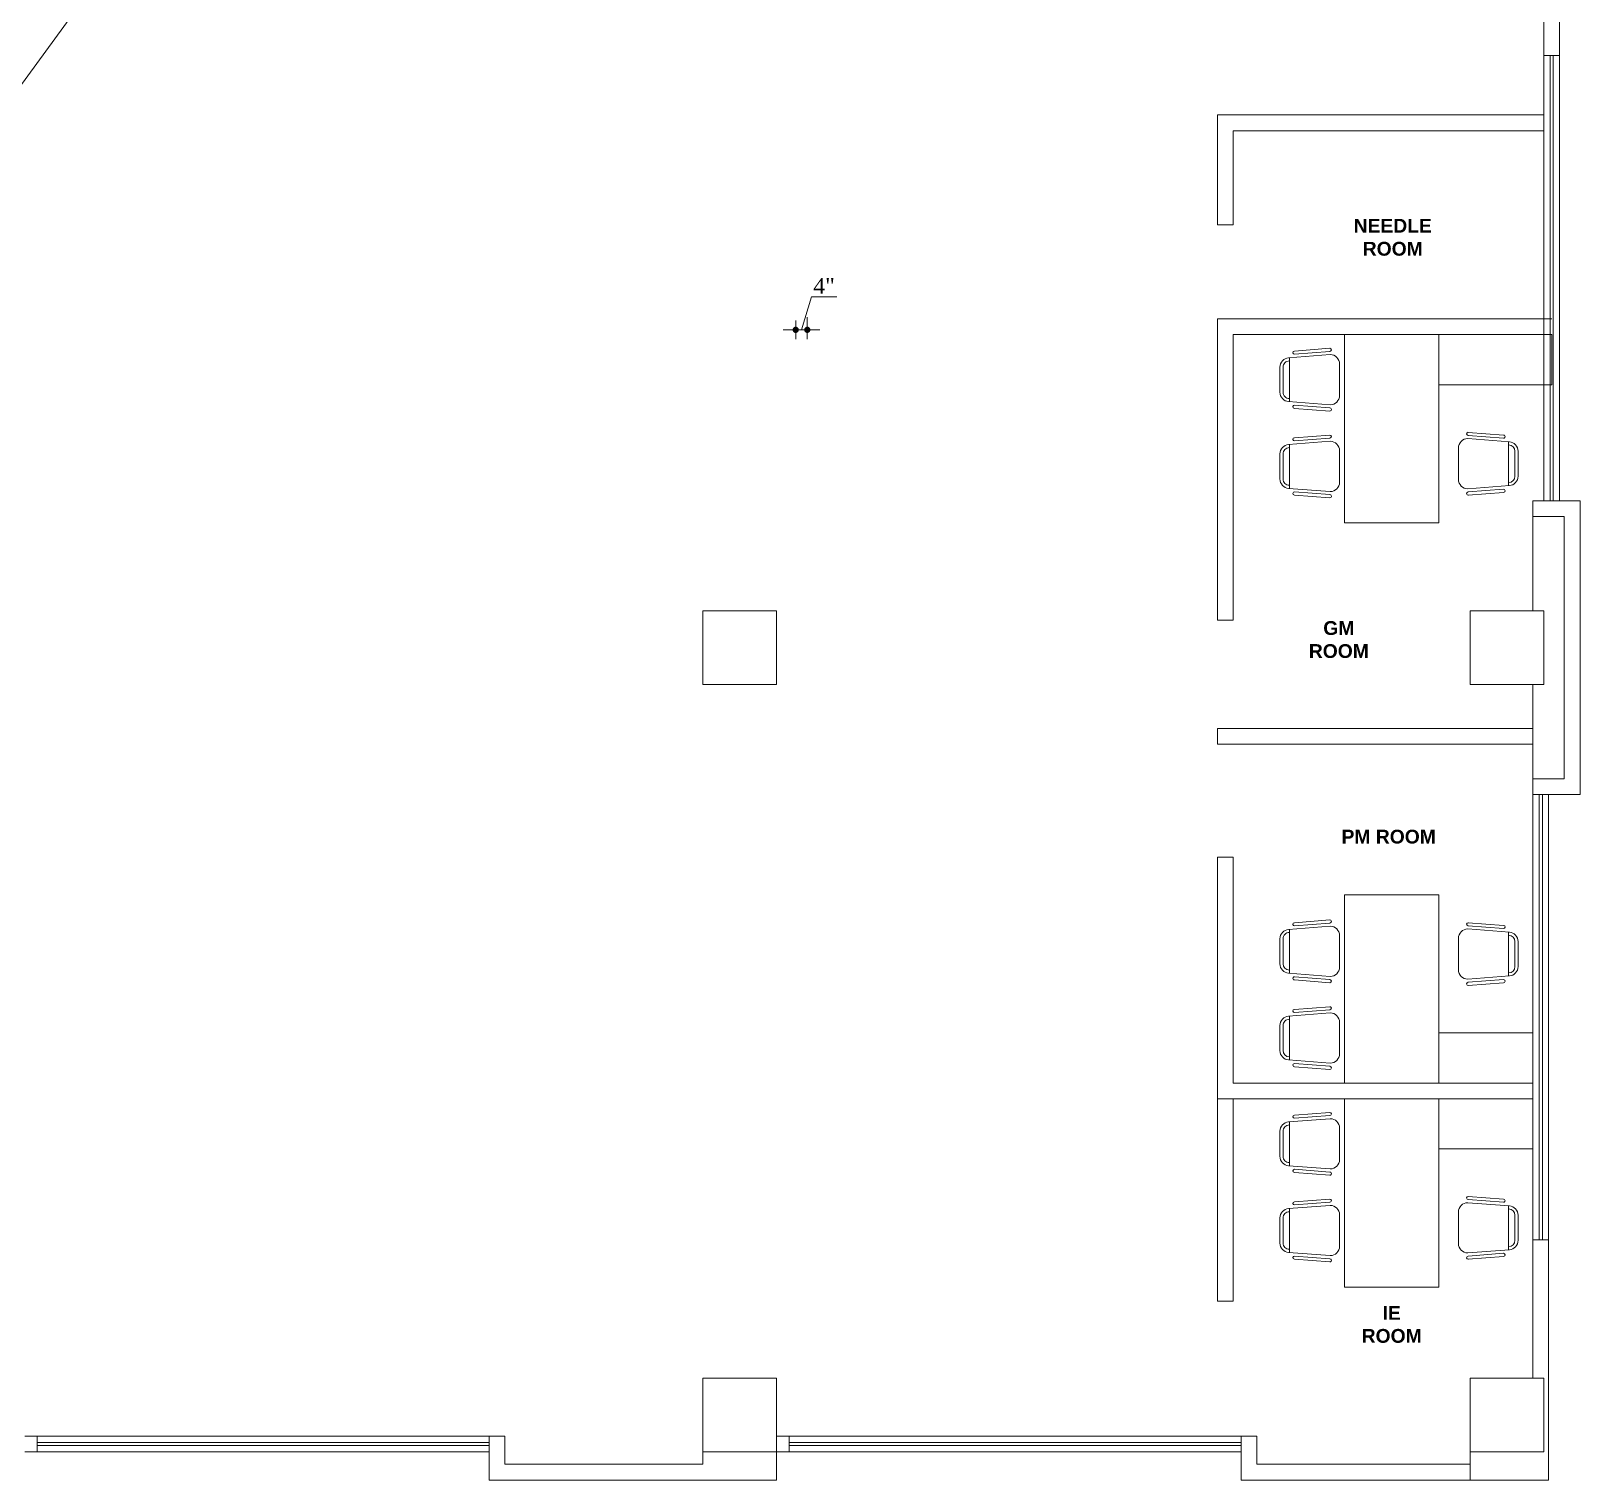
# Model space of a CAD drawing. Header units: inches. Extents: x -98933 to 1585249, y -3352739 to 192771.
# Drawn here: x 28566.5 to 29060, y 49668.2 to 50129.9 of the extents above; entities that cross this region are included whole.
import ezdxf

# ---------------------------------------------------------------- set-up
doc = ezdxf.new("R2010")
doc.units = ezdxf.units.IN
doc.header["$MEASUREMENT"] = 0
doc.header["$PDMODE"] = 35
doc.layers.get('0').update_dxf_attribs({"lineweight": 0})
doc.layers.get('Defpoints').update_dxf_attribs({"lineweight": 0})
for name, color, linetype, lineweight in [('COLUMN-2', 102, 'Continuous', 0), ('DIM_WORKING', 7, 'Continuous', 0), ('FURNITURE', 144, 'Continuous', 0), ('Layer1', 134, 'Continuous', 0), ('LINK', 32, 'Continuous', 0), ('TEXT-1', 7, 'Continuous', 0), ('WALL (I)', 7, 'Continuous', 0), ('window', 140, 'Continuous', 0)]:
    doc.layers.add(name, color=color, linetype=linetype, lineweight=lineweight)
doc.styles.add('REG', font='times.ttf')
doc.styles.get("Standard").update_dxf_attribs({"font": 'arialbd.ttf', "height": 24})
doc.dimstyles.new('Dim-Pres', dxfattribs={"dimtxt": 5.5, "dimasz": 2, "dimexe": 1.5, "dimexo": 1.5, "dimgap": 1, "dimtad": 3, "dimdec": 0, "dimzin": 3, "dimdsep": 46, "dimlunit": 4, "dimtxsty": 'REG', "dimblk": 'point', "dimcen": 2, "dimclrd": 256, "dimclre": 256, "dimclrt": 7, "dimadec": 0, "dimazin": 0, "dimtfac": 0.75, "dimtdec": 0, "dimtmove": 1, "dimatfit": 3, "dimldrblk": 'point', "dimfxl": 0, "dimtolj": 1, "dimtzin": 0, "dimlwd": -1, "dimlwe": -1, "dimarcsym": 1})

# ---------------------------------------------------------------- blocks, each defined once
blk = doc.blocks.new('A$C03734933')
at = {"layer": 'FURNITURE', "color": 0, "lineweight": 13}
for p, q in [((-17.03, -0.59), (-8.24, 6.47)), ((-16.41, -1.37), (-7.62, 5.69)), ((-6.99, 4.91), (-17.34, -3.4)), ((2.82, -4.13), (-2.82, 4.13)), ((-17.16, -3.25), (-9.25, -14.81)), ((-17.94, -7.43), (-13.43, -14.02)), ((-17.11, -6.87), (-12.6, -13.46)), ((-9.45, -14.93), (2.04, -8.3)), ((-7.22, -14.79), (2.54, -9.16)), ((-6.72, -15.66), (3.04, -10.03))]:
    blk.add_line(p, q, dxfattribs=at)
for centre, radius, start, end in [((-7.93, 6.08), 0.5, 308.7694, 128.7694), ((-5.3, 2.43), 3, 34.3706, 124.3706), ((-15.46, -5.74), 3, 128.7694, 214.3706), ((-15.46, -5.74), 2, 124.3706, 214.3706), ((-16.72, -0.98), 0.5, 128.7694, 308.7694), ((0.35, -5.82), 3, 304.3706, 34.3706), ((2.79, -9.6), 0.5, 299.9719, 119.9719), ((-10.95, -12.33), 3, 214.3706, 299.9719), ((-10.95, -12.33), 2, 214.3706, 304.3706), ((-6.97, -15.23), 0.5, 119.9719, 299.9719)]:
    blk.add_arc(centre, radius, start, end, dxfattribs=at)
blk = doc.blocks.new('A$C2EF268AB')
at = {"layer": 'FURNITURE', "color": 0, "lineweight": 13}
blk.add_blockref('A$C03734933', (15.46, 5.74), dxfattribs=at)
blk = doc.blocks.new('dot')
at = {"color": 4}
for p, q in [((-1.5, 0), (1.5, 0)), ((0, 1.5), (0, -1.5))]:
    blk.add_line(p, q, dxfattribs=at)
at = {"color": 6, "const_width": 0.5}
blk.add_lwpolyline([(-0.25, 0, 1), (0.25, 0, 1)], format="xyb", close=True, dxfattribs=at)
blk = doc.blocks.new('point')
blk.add_blockref('dot', (0, 0))
blk = doc.blocks.new('*D537')
at = {"layer": 'Defpoints', "color": 0, "ltscale": 30, "transparency": 16777216}
for p in [(28813.83, 50414.9), (28810.14, 50034.71), (28810.14, 50030.44)]:
    blk.add_point(p, dxfattribs=at)
at = {"layer": 'Layer1', "ltscale": 30, "transparency": 16777216}
for p, q in [((28811.98, 50034.71), (28815.13, 50045.21)), ((28815.13, 50045.21), (28823.23, 50045.21)), ((28810.14, 50031.94), (28810.14, 50036.21)), ((28813.83, 50038.71), (28813.83, 50033.21)), ((28808.14, 50034.71), (28806.14, 50034.71)), ((28813.83, 50034.71), (28810.14, 50034.71)), ((28813.83, 50034.71), (28810.14, 50034.71)), ((28815.83, 50034.71), (28817.83, 50034.71))]:
    blk.add_line(p, q, dxfattribs=at)
at = {"layer": 'Layer1', "ltscale": 30, "transparency": 16777216, "xscale": 2, "yscale": 2, "zscale": 2}
blk.add_blockref('point', (28810.14, 50034.71), dxfattribs=at)
at = {"layer": 'Layer1', "ltscale": 30, "transparency": 16777216, "xscale": 2, "yscale": 2, "zscale": 2, "rotation": 180}
blk.add_blockref('point', (28813.83, 50034.71), dxfattribs=at)
at = {"layer": 'Layer1', "color": 7, "ltscale": 30, "transparency": 16777216, "insert": (28819.18, 50048.71), "char_height": 5, "attachment_point": 5, "style": 'REG'}
blk.add_mtext('\\A1;4"', dxfattribs=at)
blk = doc.blocks.new('*D559')
at = {"layer": 'Defpoints', "color": 0, "ltscale": 30, "transparency": 16777216}
for p in [(28762.31, 50384.77), (28803.43, 50354.69), (28325.01, 49700.67)]:
    blk.add_point(p, dxfattribs=at)
at = {"layer": 'Layer1', "ltscale": 30, "transparency": 16777216}
for p, q in [((28285.08, 49732.36), (28761.13, 50383.15)), ((28765.54, 50382.4), (28761.1, 50385.65)), ((28287.12, 49728.38), (28282.68, 49731.63))]:
    blk.add_line(p, q, dxfattribs=at)
at = {"layer": 'Layer1', "ltscale": 30, "transparency": 16777216, "xscale": 2, "yscale": 2, "zscale": 2}
for p, rotation in [((28762.31, 50384.77), 53.81441401374816), ((28283.89, 49730.75), 233.8144140137481)]:
    blk.add_blockref('point', p, dxfattribs=dict(at, rotation=rotation))
at = {"layer": 'Layer1', "color": 7, "ltscale": 30, "transparency": 16777216, "insert": (28520.24, 50059.85), "char_height": 5, "attachment_point": 5, "rotation": 53.8144, "style": 'REG'}
blk.add_mtext('\\A1;67\'-6"', dxfattribs=at)

msp = doc.modelspace()

# ---------------------------------------------------------------- linework, layer by layer
at = {"layer": 'COLUMN-2', "color": 7}
for points in [[(28804.01, 49945.17), (28780.51, 49945.17), (28780.51, 49921.67), (28804.01, 49921.67)], [(29025.01, 49945.17), (29048.51, 49945.17), (29048.51, 49921.67), (29025.01, 49921.67)], [(28804.01, 49677.17), (28780.51, 49677.17), (28780.51, 49700.67), (28804.01, 49700.67)], [(29025.01, 49677.17), (29048.51, 49677.17), (29048.51, 49700.67), (29025.01, 49700.67)]]:
    msp.add_lwpolyline(points, close=True, dxfattribs=at)
at = {"layer": 'DIM_WORKING', "color": 7, "ltscale": 30}
for p, q in [((28804.01, 49682.17), (28804.01, 49668.17)), ((28780.51, 49677.17), (28780.51, 49673.17)), ((29025.01, 49677.17), (29025.01, 49668.17))]:
    msp.add_line(p, q, dxfattribs=at)
for points in [[(29045.01, 49975.17), (29045.01, 49945.17)], [(29045.01, 49921.67), (29045.01, 49891.67)]]:
    msp.add_lwpolyline(points, dxfattribs=at)
at = {"layer": 'FURNITURE', "color": 7, "lineweight": 13}
for points in [[(29015.01, 50033.17), (28985.01, 50033.17), (28985.01, 49973.17), (29015.01, 49973.17)], [(29015.01, 50033.17), (29051.01, 50033.17), (29051.01, 50017.17), (29015.01, 50017.17)], [(29015.01, 49794.67), (28985.01, 49794.67), (28985.01, 49854.67), (29015.01, 49854.67)], [(29015.01, 49794.67), (29045.01, 49794.67), (29045.01, 49810.67), (29015.01, 49810.67)], [(29015.01, 49789.67), (28985.01, 49789.67), (28985.01, 49729.67), (29015.01, 49729.67)], [(29015.01, 49789.67), (29045.01, 49789.67), (29045.01, 49773.67), (29015.01, 49773.67)]]:
    msp.add_lwpolyline(points, close=True, dxfattribs=at)
at = {"layer": 'WALL (I)', "color": 7, "ltscale": 30}
for p, q in [((29053.51, 50122.17), (29053.51, 50259.17)), ((29048.51, 50122.17), (29048.51, 50224.17)), ((29048.51, 50122.17), (29053.51, 50122.17)), ((28944.51, 50103.17), (29048.51, 50103.17)), ((28944.51, 50103.17), (28944.51, 50068.17)), ((28949.51, 50098.17), (29048.51, 50098.17)), ((28949.51, 50098.17), (28949.51, 50068.17)), ((28944.51, 50068.17), (28949.51, 50068.17)), ((28944.51, 50038.17), (28944.51, 49942.17)), ((28944.51, 50038.17), (29051.01, 50038.17)), ((28949.51, 50033.17), (28949.51, 49942.17)), ((28949.51, 50033.17), (29051.01, 50033.17)), ((29060.01, 49980.17), (29045.01, 49980.17)), ((29045.01, 49980.17), (29045.01, 49975.17)), ((29060.01, 49921.67), (29060.01, 49980.17)), ((29055.01, 49975.17), (29045.01, 49975.17)), ((29052.51, 49975.17), (29055.01, 49975.17)), ((29055.01, 49921.67), (29055.01, 49975.17)), ((28944.51, 49942.17), (28949.51, 49942.17)), ((29055.01, 49921.67), (29055.01, 49891.67)), ((29060.01, 49921.67), (29060.01, 49886.67)), ((28944.51, 49907.67), (28944.51, 49902.67)), ((28944.51, 49907.67), (29045.01, 49907.67)), ((28944.51, 49902.67), (29045.01, 49902.67)), ((29055.01, 49891.67), (29045.01, 49891.67)), ((29045.01, 49886.67), (29045.01, 49891.67)), ((29052.51, 49891.67), (29055.01, 49891.67)), ((29060.01, 49886.67), (29045.01, 49886.67)), ((28944.51, 49866.67), (28944.51, 49789.67)), ((28944.51, 49866.67), (28949.51, 49866.67)), ((28949.51, 49866.67), (28949.51, 49794.67)), ((28949.51, 49794.67), (29045.01, 49794.67)), ((28944.51, 49789.67), (29045.01, 49789.67)), ((28944.51, 49789.67), (28944.51, 49725.17)), ((28949.51, 49789.67), (28949.51, 49725.17)), ((29045.01, 49744.67), (29050.01, 49744.67)), ((29045.01, 49744.67), (29045.01, 49700.67)), ((29050.01, 49668.17), (29050.01, 49744.67)), ((28944.51, 49725.17), (28949.51, 49725.17)), ((29042.51, 49700.67), (29045.01, 49700.67)), ((29045.01, 49700.67), (29045.01, 49700.67)), ((28564.51, 49682.17), (28568.51, 49682.17)), ((28568.51, 49682.17), (28568.51, 49677.17)), ((28712.51, 49668.17), (28712.51, 49682.17)), ((28712.51, 49682.17), (28717.51, 49682.17)), ((28717.51, 49673.17), (28717.51, 49682.17)), ((28804.01, 49682.17), (28808.01, 49682.17)), ((28808.01, 49682.17), (28808.01, 49677.17)), ((28952.01, 49668.17), (28952.01, 49682.17)), ((28952.01, 49682.17), (28957.01, 49682.17)), ((28957.01, 49673.17), (28957.01, 49682.17)), ((28568.51, 49677.17), (28564.51, 49677.17)), ((28808.01, 49677.17), (28804.01, 49677.17)), ((28780.51, 49673.17), (28717.51, 49673.17)), ((29025.01, 49673.17), (28957.01, 49673.17)), ((28804.01, 49668.17), (28712.51, 49668.17)), ((29050.01, 49668.17), (28952.01, 49668.17))]:
    msp.add_line(p, q, dxfattribs=at)
at = {"layer": 'window', "color": 7, "ltscale": 30}
for p, q in [((29048.51, 50122.17), (29048.51, 49980.17)), ((29050.51, 50122.17), (29050.51, 49980.17)), ((29051.51, 50122.17), (29051.51, 49980.17)), ((29053.51, 50122.17), (29053.51, 49980.17)), ((29045.01, 49744.67), (29045.01, 49886.67)), ((29047.01, 49744.67), (29047.01, 49886.67)), ((29048.01, 49744.67), (29048.01, 49886.67)), ((29050.01, 49744.67), (29050.01, 49886.67)), ((28568.51, 49682.17), (28712.51, 49682.17)), ((28808.01, 49682.17), (28952.01, 49682.17)), ((28568.51, 49680.17), (28712.51, 49680.17)), ((28568.51, 49679.17), (28712.51, 49679.17)), ((28568.51, 49677.17), (28712.51, 49677.17)), ((28808.01, 49680.17), (28952.01, 49680.17)), ((28808.01, 49679.17), (28952.01, 49679.17)), ((28808.01, 49677.17), (28952.01, 49677.17))]:
    msp.add_line(p, q, dxfattribs=at)

# ---------------------------------------------------------------- block references
at = {"layer": 'LINK', "color": 7, "lineweight": 13}
for p, rotation in [((28967.41, 50022.81), 325.6293531250111), ((28967.41, 49995.17), 325.6293531250111), ((29037.28, 49831.79), 145.6293531250111), ((28967.41, 49779.31), 325.6293531250111), ((28967.41, 49751.67), 325.6293531250111)]:
    msp.add_blockref('A$C2EF268AB', p, dxfattribs=dict(at, rotation=rotation))
at = {"layer": 'LINK', "color": 7, "lineweight": 13, "xscale": -1}
for p, rotation in [((29037.28, 49996.04), 34.37064687498884), ((28967.41, 49832.66), 214.3706468749889), ((28967.41, 49805.03), 214.3706468749889), ((29037.28, 49752.54), 34.37064687498884)]:
    msp.add_blockref('A$C2EF268AB', p, dxfattribs=dict(at, rotation=rotation))

# ---------------------------------------------------------------- texts
at = {"layer": 'DIM_WORKING', "color": 7, "ltscale": 30, "insert": (28983.17, 49930.08), "char_height": 4.4, "width": 28.8817, "attachment_point": 8, "rotation": 359.9997}
msp.add_mtext('GM ROOM', dxfattribs=at)
at = {"layer": 'TEXT-1', "color": 7, "ltscale": 0.25, "char_height": 4.4, "width": 28.8817, "attachment_point": 8, "rotation": 359.9997}
for s, insert in [('NEEDLE ROOM', (29000.35, 50058.28)), ('PM ROOM', (28999.05, 49870.94)), ('IE\\PROOM', (29000.01, 49711.84))]:
    msp.add_mtext(s, dxfattribs=dict(at, insert=insert))

# ---------------------------------------------------------------- dimensions: what is measured, and where the dimension line sits
at = {"layer": 'Layer1', "color": 1, "ltscale": 30}
dim = msp.add_linear_dim(base=(28810.14, 50034.71), p1=(28813.83, 50414.9), p2=(28810.14, 50030.44), dimstyle='Dim-Pres', override={"dimtxt": 5, "dimfxl": 4, "dimfxlon": 1}, dxfattribs=at)
dim.commit()
dim.dimension.update_dxf_attribs({"geometry": '*D537', "text_midpoint": (28816.13, 50048.71)})
dim = msp.add_aligned_dim(p1=(28325.01, 49700.67), p2=(28803.43, 50354.69), distance=50.95, dimstyle='Dim-Pres', override={"dimtxt": 5, "dimfxl": 4, "dimfxlon": 1}, dxfattribs=at)
dim.commit()
dim.dimension.update_dxf_attribs({"geometry": '*D559', "text_midpoint": (28520.24, 50059.85)})

doc.saveas('drawing.dxf')
